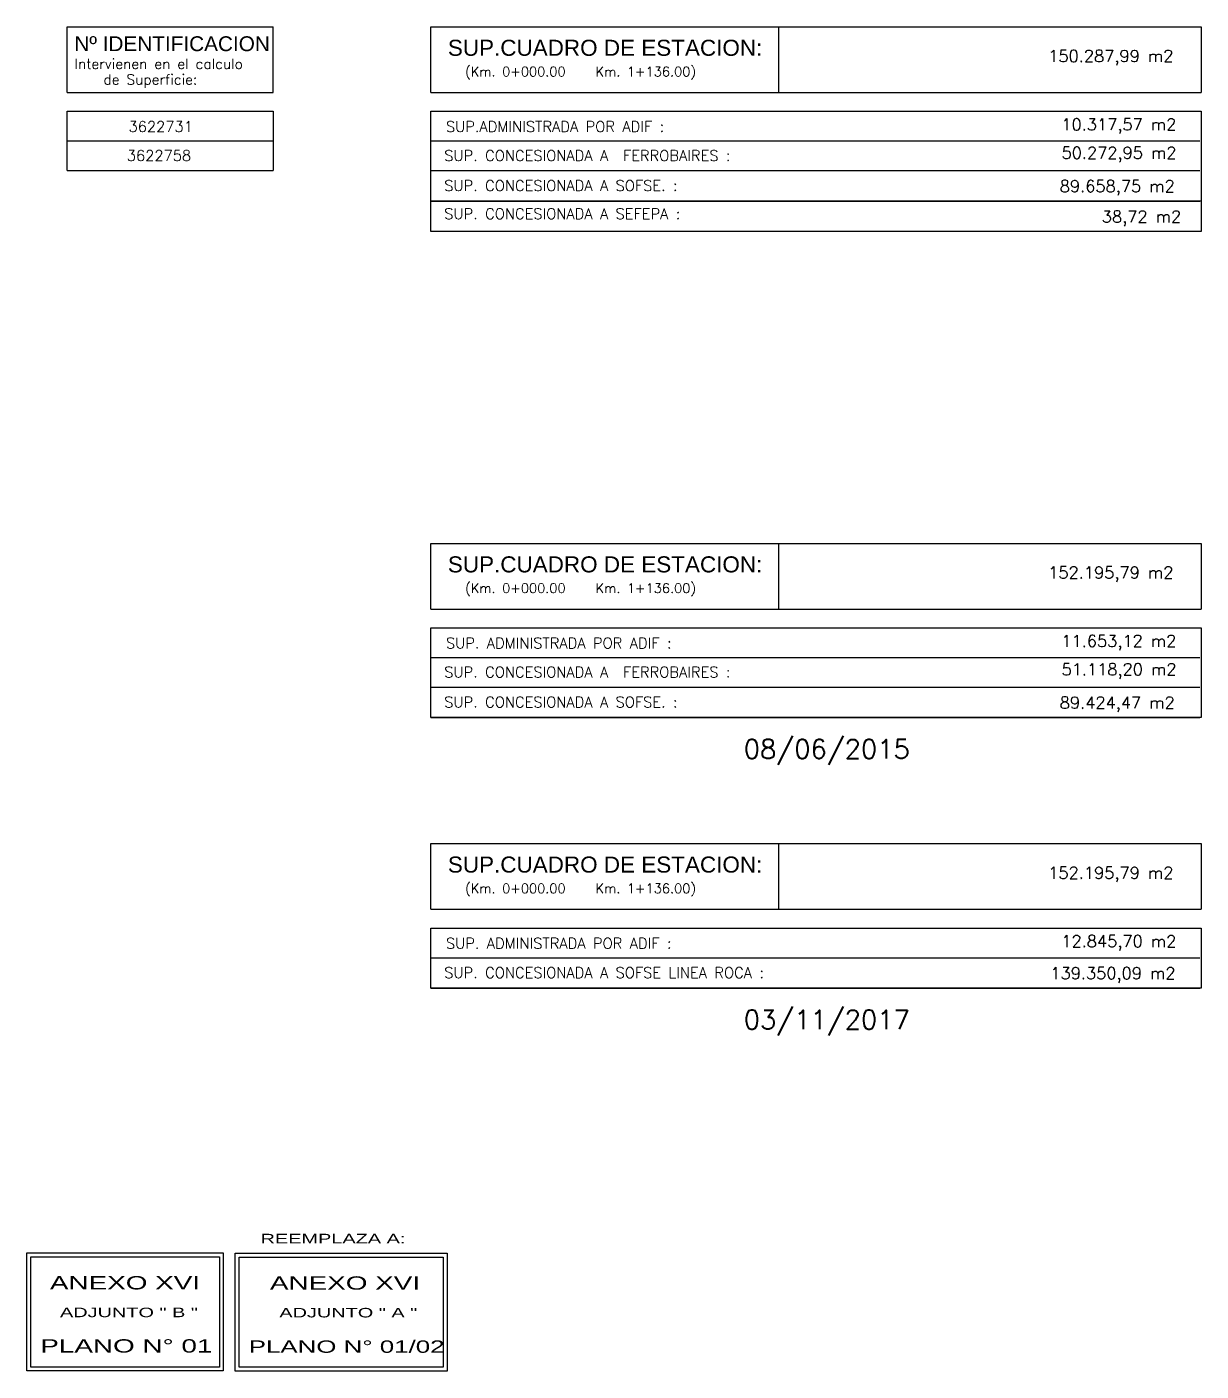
# Model space of a CAD drawing. Header units: metres. Extents: x -2640 to -492, y 2614 to 2999.
# Drawn here: x -739.1 to -491.8, y 2714.2 to 2997.4 of the extents above; entities that cross this region are included whole.
import ezdxf

# ---------------------------------------------------------------- set-up
doc = ezdxf.new("R2010")
doc.units = ezdxf.units.M
doc.header["$LTSCALE"] = 10
doc.header["$MEASUREMENT"] = 0
for name, color, linetype in [('CALLES', 2, 'CONTINUOUS'), ('LINEA-M', 6, 'CONTINUOUS'), ('LINEA_02', 2, 'CONTINUOUS'), ('TEXT-02', 2, 'CONTINUOUS'), ('TEXT-03', 3, 'CONTINUOUS')]:
    doc.layers.add(name, color=color, linetype=linetype)
doc.styles.add('ROMANS', font='romans.shx')
doc.styles.add('SANSSERIF', font='sas_____.pfb', dxfattribs={"width": 1.5, "height": 2.5})

msp = doc.modelspace()

# ---------------------------------------------------------------- linework, layer by layer
at = {"layer": 'CALLES'}
for p, q in [((-730.612, 2979.634), (-687.227, 2979.634)), ((-730.612, 2967.151), (-730.612, 2979.634)), ((-687.227, 2979.634), (-687.227, 2967.151)), ((-654.039, 2954.326), (-654.039, 2979.634)), ((-654.039, 2979.634), (-491.785, 2979.634)), ((-491.785, 2979.634), (-491.785, 2954.326)), ((-730.612, 2973.392), (-687.227, 2973.392)), ((-654.039, 2973.392), (-492.083, 2973.392)), ((-730.612, 2967.151), (-687.227, 2967.151)), ((-654.039, 2967.151), (-492.083, 2967.151)), ((-654.039, 2960.739), (-492.083, 2960.739)), ((-491.785, 2960.739), (-654.039, 2960.739)), ((-491.785, 2954.326), (-654.039, 2954.326)), ((-654.039, 2851.908), (-654.039, 2870.803)), ((-654.039, 2870.803), (-491.785, 2870.803)), ((-491.785, 2870.803), (-491.785, 2851.908)), ((-654.039, 2864.562), (-492.083, 2864.562)), ((-654.039, 2858.321), (-492.083, 2858.321)), ((-654.039, 2851.908), (-492.083, 2851.908)), ((-491.785, 2851.908), (-654.039, 2851.908)), ((-654.039, 2794.909), (-654.039, 2807.563)), ((-654.039, 2807.563), (-491.785, 2807.563)), ((-491.785, 2807.563), (-491.785, 2794.909)), ((-654.039, 2801.322), (-492.083, 2801.322)), ((-654.039, 2794.909), (-492.083, 2794.909)), ((-491.785, 2794.909), (-654.039, 2794.909))]:
    msp.add_line(p, q, dxfattribs=at)
at = {"layer": 'LINEA-M'}
for p, q in [((-730.612, 2983.6), (-730.612, 2997.423)), ((-730.612, 2997.423), (-687.227, 2997.423)), ((-687.227, 2983.6), (-687.227, 2997.423)), ((-654.039, 2983.6), (-654.039, 2997.423)), ((-654.039, 2997.423), (-491.785, 2997.423)), ((-580.719, 2983.6), (-580.719, 2997.423)), ((-730.612, 2983.6), (-687.227, 2983.6)), ((-654.039, 2983.6), (-491.785, 2983.6)), ((-654.039, 2874.769), (-654.039, 2888.593)), ((-654.039, 2888.593), (-491.785, 2888.593)), ((-580.719, 2874.769), (-580.719, 2888.593)), ((-654.039, 2874.769), (-491.785, 2874.769)), ((-654.039, 2811.529), (-654.039, 2825.352)), ((-654.039, 2825.352), (-491.785, 2825.352)), ((-580.719, 2811.529), (-580.719, 2825.352)), ((-654.039, 2811.529), (-491.785, 2811.529))]:
    msp.add_line(p, q, dxfattribs=at)
for points in [[(-491.785, 2997.423), (-491.785, 2983.6)], [(-491.785, 2888.593), (-491.785, 2874.769)], [(-491.785, 2825.352), (-491.785, 2811.529)]]:
    msp.add_lwpolyline(points, dxfattribs=at)
at = {"layer": 'LINEA_02', "linetype": 'Continuous'}
for p, q in [((-739.13, 2739.123), (-697.776, 2739.123)), ((-739.13, 2714.282), (-739.13, 2739.123)), ((-697.776, 2739.123), (-697.776, 2714.282)), ((-695.224, 2714.232), (-695.224, 2739.073)), ((-695.224, 2739.073), (-650.627, 2739.073)), ((-650.627, 2739.073), (-650.627, 2714.232)), ((-738.33, 2738.323), (-698.576, 2738.323)), ((-738.33, 2715.082), (-738.33, 2738.323)), ((-698.576, 2738.323), (-698.576, 2715.082)), ((-694.424, 2715.032), (-694.424, 2738.273)), ((-694.424, 2738.273), (-651.427, 2738.273)), ((-651.427, 2738.273), (-651.427, 2715.032)), ((-697.776, 2714.282), (-739.13, 2714.282)), ((-698.576, 2715.082), (-738.33, 2715.082)), ((-650.627, 2714.232), (-695.224, 2714.232)), ((-651.427, 2715.032), (-694.424, 2715.032))]:
    msp.add_line(p, q, dxfattribs=at)

# ---------------------------------------------------------------- texts
at = {"layer": 'LINEA_02', "color": 3, "style": 'SANSSERIF', "width": 1.5}
for s, height, p in [('REEMPLAZA A:', 2, (-689.901, 2741.157)), ('ANEXO XVI', 2.8, (-734.276, 2731.446)), ('ANEXO XVI', 2.8, (-687.931, 2731.396)), ('ADJUNTO " B "', 2, (-732.152, 2725.595)), ('ADJUNTO " A "', 2, (-685.952, 2725.544)), ('PLANO N%%d 01', 2.8, (-736.305, 2718.144)), ('PLANO N%%d 01/02', 2.6, (-692.398, 2718.094))]:
    msp.add_text(s, height=height, dxfattribs=at).set_placement(p)
at = {"layer": 'TEXT-02', "style": 'ROMANS'}
for s, p in [('Intervienen en el calculo', (-729.109, 2988.578)), ('de Superficie:', (-722.997, 2985.273))]:
    msp.add_text(s, height=2.13381, dxfattribs=at).set_placement(p)
at = {"layer": 'TEXT-03'}
for s, height, style, p in [('Nº IDENTIFICACION', 3.12959, 'SANSSERIF', (-729.131, 2992.313)), ('SUP.CUADRO DE ESTACION: ', 3.387, 'SANSSERIF', (-650.456, 2991.327)), ('150.287,99 m2', 2.5, 'ROMANS', (-523.983, 2990.04)), ('(Km. 0+000.00   Km. 1+136.00)', 2, 'ROMANS', (-646.825, 2987)), ('3622731', 2.258, 'ROMANS', (-717.718, 2975.304)), ('SUP.ADMINISTRADA POR ADIF : ', 2.258, 'ROMANS', (-650.854, 2975.304)), ('10.317,57 m2', 2.5, 'ROMANS', (-521.221, 2975.634)), ('3622758', 2.258, 'ROMANS', (-718.084, 2969.195)), ('SUP. CONCESIONADA A  FERROBAIRES : ', 2.258, 'ROMANS', (-651.22, 2969.195)), ('50.272,95 m2', 2.5, 'ROMANS', (-521.18, 2969.659)), ('SUP. CONCESIONADA A SOFSE. : ', 2.258, 'ROMANS', (-651.22, 2962.871)), ('89.658,75 m2', 2.5, 'ROMANS', (-521.558, 2962.633)), ('SUP. CONCESIONADA A SEFEPA : ', 2.258, 'ROMANS', (-651.22, 2956.914)), ('38,72 m2', 2.5, 'ROMANS', (-512.704, 2956.199)), ('SUP.CUADRO DE ESTACION: ', 3.387, 'SANSSERIF', (-650.456, 2882.496)), ('152.195,79 m2', 2.5, 'ROMANS', (-523.983, 2881.209)), ('(Km. 0+000.00   Km. 1+136.00)', 2, 'ROMANS', (-646.825, 2878.17)), ('SUP. ADMINISTRADA POR ADIF : ', 2.258, 'ROMANS', (-650.854, 2866.474)), ('11.653,12 m2', 2.5, 'ROMANS', (-521.221, 2866.804)), ('51.118,20 m2', 2.5, 'ROMANS', (-521.18, 2860.828)), ('SUP. CONCESIONADA A  FERROBAIRES : ', 2.258, 'ROMANS', (-651.22, 2860.364)), ('SUP. CONCESIONADA A SOFSE. : ', 2.258, 'ROMANS', (-651.22, 2854.041)), ('89.424,47 m2', 2.5, 'ROMANS', (-521.558, 2853.803)), ('08/06/2015', 4, 'ROMANS', (-588.121, 2843.295)), ('SUP.CUADRO DE ESTACION: ', 3.387, 'SANSSERIF', (-650.456, 2819.256)), ('152.195,79 m2', 2.5, 'ROMANS', (-523.983, 2817.969)), ('(Km. 0+000.00   Km. 1+136.00)', 2, 'ROMANS', (-646.825, 2814.93)), ('SUP. ADMINISTRADA POR ADIF : ', 2.258, 'ROMANS', (-650.854, 2803.233)), ('12.845,70 m2', 2.5, 'ROMANS', (-521.221, 2803.563)), ('SUP. CONCESIONADA A SOFSE LINEA ROCA : ', 2.258, 'ROMANS', (-651.22, 2797.042)), ('139.350,09 m2', 2.5, 'ROMANS', (-523.533, 2796.803)), ('03/11/2017', 4, 'ROMANS', (-588.121, 2786.295))]:
    msp.add_text(s, height=height, dxfattribs=dict(at, style=style)).set_placement(p)

doc.saveas('drawing.dxf')
